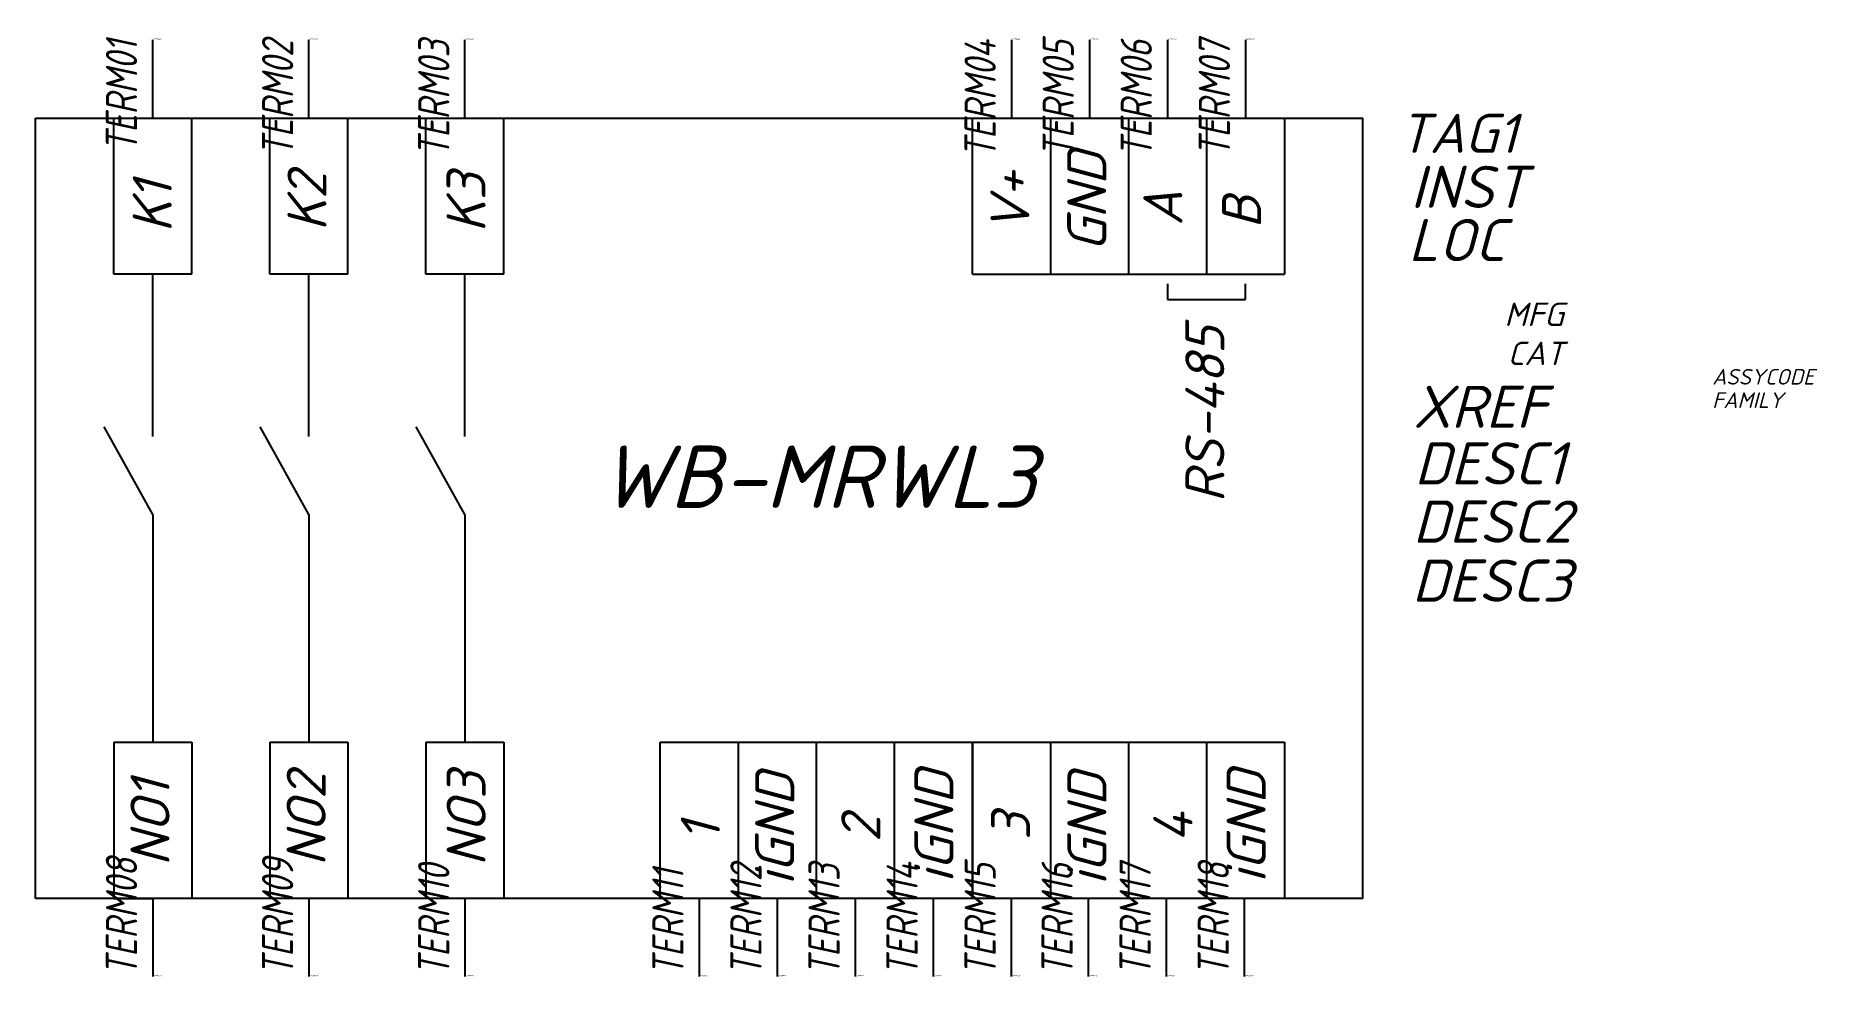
# Model space of a CAD drawing. Header units: millimetres. Extents: x -8 to 107, y -60 to 0.
import ezdxf
from ezdxf.enums import TextEntityAlignment as Align

# ---------------------------------------------------------------- set-up
doc = ezdxf.new("R2010")
doc.units = ezdxf.units.MM
doc.header["$LTSCALE"] = 6
doc.styles.add('WD_IEC', font='isocpeui.ttf', dxfattribs={"height": 2.5})
doc.styles.add('текст', font='isocpeui.ttf')

msp = doc.modelspace()

# ---------------------------------------------------------------- linework, layer by layer
for p, q in [((0, -5), (0, 0)), ((10, -5), (10, 0)), ((20, -5), (20, 0)), ((55, 0), (55, -5)), ((60, 0), (60, -5)), ((65, 0), (65, -5)), ((70, 0), (70, -5)), ((-7.5, -5), (77.5, -5)), ((-7.5, -55), (-7.5, -5)), ((-2.5, -15), (-2.5, -5)), ((2.5, -15), (2.5, -5)), ((7.5, -15), (7.5, -5)), ((12.5, -15), (12.5, -5)), ((17.5, -15), (17.5, -5)), ((22.5, -15), (22.5, -5)), ((52.5, -15), (52.5, -5)), ((57.5, -5), (57.5, -15)), ((62.5, -5), (62.5, -15)), ((67.5, -5), (67.5, -15)), ((72.5, -5), (72.5, -15)), ((77.5, -55), (77.5, -5)), ((2.5, -15), (-2.5, -15)), ((0, -25.41), (0, -15)), ((12.5, -15), (7.5, -15)), ((10, -25.41), (10, -15)), ((22.5, -15), (17.5, -15)), ((20, -25.41), (20, -15)), ((52.5, -15), (57.5, -15)), ((57.5, -15), (62.5, -15)), ((62.5, -15), (67.5, -15)), ((65, -15.62), (65, -16.62)), ((67.5, -15), (72.5, -15)), ((70, -16.62), (70, -15.62)), ((65, -16.62), (70, -16.62)), ((0, -30.41), (-3.12, -24.79)), ((10, -30.41), (6.88, -24.79)), ((20, -30.41), (16.88, -24.79)), ((0, -30.41), (0, -45)), ((10, -30.41), (10, -45)), ((20, -30.41), (20, -45)), ((-2.5, -45), (2.5, -45)), ((-2.5, -45), (-2.5, -55)), ((2.5, -45), (2.5, -55)), ((7.5, -45), (12.5, -45)), ((7.5, -45), (7.5, -55)), ((12.5, -45), (12.5, -55)), ((17.5, -45), (22.5, -45)), ((17.5, -45), (17.5, -55)), ((22.5, -45), (22.5, -55)), ((32.5, -45), (37.5, -45)), ((32.5, -55), (32.5, -45)), ((37.5, -45), (42.5, -45)), ((37.5, -45), (37.5, -55)), ((42.5, -45), (47.5, -45)), ((42.5, -45), (42.5, -55)), ((47.5, -45), (52.5, -45)), ((47.5, -45), (47.5, -55)), ((52.5, -45), (52.5, -55)), ((52.5, -45), (57.5, -45)), ((52.5, -55), (52.5, -45)), ((57.5, -45), (62.5, -45)), ((57.5, -45), (57.5, -55)), ((62.5, -45), (67.5, -45)), ((62.5, -45), (62.5, -55)), ((67.5, -45), (72.5, -45)), ((67.5, -45), (67.5, -55)), ((72.5, -45), (72.5, -55)), ((77.5, -55), (-7.5, -55)), ((-2.5, -55), (0, -55)), ((0, -55), (0, -60)), ((10, -55), (10, -60)), ((20, -55), (20, -60)), ((35, -55), (35, -60)), ((40, -55), (40, -60)), ((45, -55), (45, -60)), ((50, -55), (50, -60)), ((55, -60), (55, -55)), ((59.93, -60), (59.93, -55)), ((64.93, -60), (64.93, -55)), ((69.93, -60), (69.93, -55))]:
    msp.add_line(p, q)

# ---------------------------------------------------------------- texts
at = {"style": 'текст'}
for s, p in [('GND', (61.08, -13.56)), ('K1', (1.22, -12.34)), ('K2', (11.13, -12.25)), ('K3', (21.32, -12.34)), ('V+', (56.15, -12.36)), ('A', (65.95, -11.91)), ('B', (70.99, -12.09)), ('RS-485', (68.64, -29.65)), ('NO2', (11.08, -52.94)), ('NO3', (21.33, -52.94)), ('iGND', (41.09, -54.16)), ('iGND', (51.29, -54.01)), ('iGND', (61.09, -54.16)), ('iGND', (71.29, -54.01)), ('NO1', (1.08, -52.94)), ('1', (36.33, -51.36)), ('2', (46.6, -51.4)), ('3', (56.2, -51.27)), ('4', (66.6, -51.4))]:
    msp.add_text(s, height=2.5, rotation=90, dxfattribs=at).set_placement(p)
msp.add_text('WB-MRWL3', height=4, dxfattribs=at).set_placement((28.64, -29.98))
at = {"style": 'WD_IEC', "width": 0.8}
for tag, p in [('TERM01', (-1, 0)), ('TERM02', (9, 0)), ('TERM03', (19, 0)), ('TERM04', (54, 0)), ('TERM05', (59, 0)), ('TERM06', (64, 0)), ('TERM07', (69, 0))]:
    msp.add_attdef(tag, text='', height=2, rotation=90, dxfattribs=at).set_placement(p, align=Align.RIGHT)
at = {"style": 'WD_IEC', "flags": 1}
for tag, p, height in [('X2TERM01', (0, 0), 0.08), ('X2TERM02', (10, 0), 0.08), ('X2TERM03', (20, 0), 0.08), ('X2TERM04', (55, 0), 0.08), ('X2TERM05', (60, 0), 0.08), ('X2TERM06', (65, 0), 0.08), ('X2TERM07', (70, 0), 0.08), ('X2LINK', (0, -5), 0.01), ('ASSYCODE', (99.89, -22.08), 1), ('FAMILY', (99.89, -23.58), 1), ('X8TERM08', (0, -60), 0.08), ('X8TERM09', (10, -60), 0.08), ('X8TERM10', (20, -60), 0.08), ('X8TERM11', (35, -60), 0.08), ('X8TERM12', (40, -60), 0.08), ('X8TERM13', (45, -60), 0.08), ('X8TERM14', (50, -60), 0.08), ('X8TERM15', (55, -60), 0.08), ('X8TERM16', (59.93, -60), 0.08), ('X8TERM17', (64.93, -60), 0.08), ('X8TERM18', (69.93, -60), 0.08)]:
    msp.add_attdef(tag, p, '', height=height, dxfattribs=at)
at = {"style": 'WD_IEC'}
msp.add_attdef('TAG1', (79.81, -7.23), 'A', height=2.5, dxfattribs=at)
for tag, p in [('INST', (88.01, -10.76)), ('LOC', (86.62, -14.17)), ('XREF', (89.26, -24.85)), ('DESC1', (90.49, -28.48)), ('DESC2', (90.89, -32.21)), ('DESC3', (90.89, -35.99))]:
    msp.add_attdef(tag, text='', height=2.7, dxfattribs=at).set_placement(p, align=Align.RIGHT)
at = {"style": 'WD_IEC', "flags": 9}
for tag, text, p in [('MFG', 'Wiren Board', (90.39, -18.33)), ('CAT', 'WB-MRWL3', (90.39, -20.83))]:
    msp.add_attdef(tag, text=text, height=1.5, dxfattribs=at).set_placement(p, align=Align.RIGHT)
at = {"style": 'WD_IEC', "width": 0.8}
for tag, p in [('TERM08', (-1, -60)), ('TERM09', (9, -60)), ('TERM15', (54, -60)), ('TERM18', (68.93, -60)), ('TERM10', (19, -60)), ('TERM11', (34, -60)), ('TERM12', (39, -60)), ('TERM13', (44, -60)), ('TERM14', (49, -60)), ('TERM16', (58.93, -60)), ('TERM17', (63.93, -60))]:
    msp.add_attdef(tag, p, '', height=2, rotation=90, dxfattribs=at)

doc.saveas('drawing.dxf')
